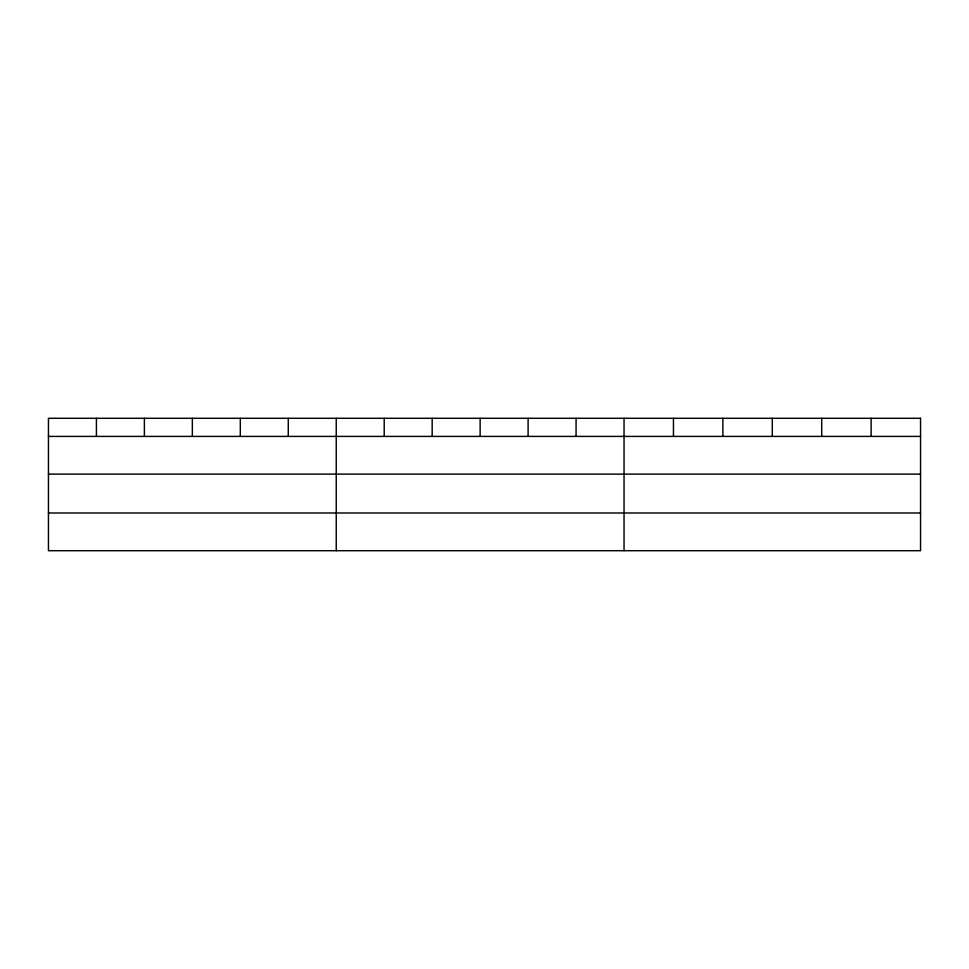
<?xml version="1.0" encoding="UTF-8"?>
<svg xmlns="http://www.w3.org/2000/svg" width="969" height="969" viewBox="0 0 969 969"><rect width="100%" height="100%" fill="white"/><g stroke="black" fill="none" stroke-linecap="round" stroke-linejoin="round"><path stroke-width="1.45" d="M48.45 436.413L920.55 436.413M48.45 474.132L920.55 474.132M48.45 512.989L920.55 512.989M871.131 418.293L871.131 436.413M821.712 418.293L821.712 436.413M772.293 418.293L772.293 436.413M722.874 418.293L722.874 436.413M673.455 418.293L673.455 436.413M624.036 418.293L624.036 550.707M576.071 418.293L576.071 436.413M528.105 418.293L528.105 436.413M480.139 418.293L480.139 436.413M432.174 418.293L432.174 436.413M384.208 418.293L384.208 436.413M336.243 418.293L336.243 550.707M288.277 418.293L288.277 436.413M240.312 418.293L240.312 436.413M192.346 418.293L192.346 436.413M144.381 418.293L144.381 436.413M96.415 418.293L96.415 436.413M920.55 418.293L48.45 418.293L48.45 550.707L920.55 550.707L920.55 418.293"/></g></svg>
